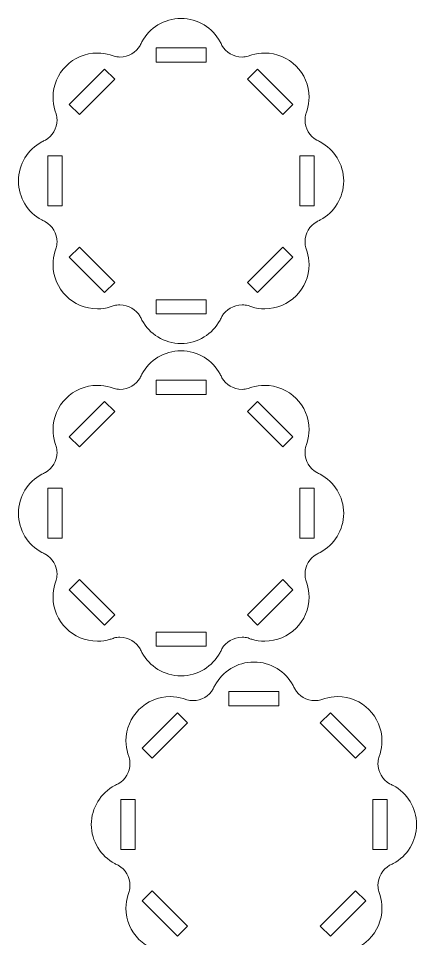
# Model space of a CAD drawing. Header units: centimetres. Extents: x -57 to 189, y -76 to 83.
# Drawn here: x 175.53 to 183.33, y 6.49 to 24.54 of the extents above; entities that cross this region are included whole.
import ezdxf

# ---------------------------------------------------------------- set-up
doc = ezdxf.new("R2010")
doc.units = ezdxf.units.CM
doc.header["$MEASUREMENT"] = 0
doc.layers.add('DEFAULT', color=7, linetype='Continuous')
doc.layers.add('layer 1', color=7, linetype='Continuous')

msp = doc.modelspace()

# ---------------------------------------------------------------- linework, layer by layer
at = {"layer": 'DEFAULT', "color": 250, "lineweight": 9}
for points in [[(179.20407, 23.95848), (179.20407, 23.95848), (178.22407, 23.95848), (178.22407, 23.95848), (178.22407, 23.95848), (178.22407, 23.95848), (178.22407, 23.67848), (178.22407, 23.67848), (178.22407, 23.67848), (178.22407, 23.67848), (179.20407, 23.67848), (179.20407, 23.67848), (179.20407, 23.67848), (179.20407, 23.67848), (179.20407, 23.95848), (179.20407, 23.95848)], [(176.72083, 22.64989), (176.72083, 22.64989), (177.4138, 23.34285), (177.4138, 23.34285), (177.4138, 23.34285), (177.4138, 23.34285), (177.21581, 23.54084), (177.21581, 23.54084), (177.21581, 23.54084), (177.21581, 23.54084), (176.52285, 22.84788), (176.52285, 22.84788), (176.52285, 22.84788), (176.52285, 22.84788), (176.72083, 22.64989), (176.72083, 22.64989)], [(180.70732, 22.64988), (180.70732, 22.64988), (180.01435, 23.34284), (180.01435, 23.34284), (180.01435, 23.34284), (180.01435, 23.34284), (180.21234, 23.54083), (180.21234, 23.54083), (180.21234, 23.54083), (180.21234, 23.54083), (180.9053, 22.84787), (180.9053, 22.84787), (180.9053, 22.84787), (180.9053, 22.84787), (180.70732, 22.64988), (180.70732, 22.64988)], [(176.38518, 20.85961), (176.38518, 20.85961), (176.38518, 21.83961), (176.38518, 21.83961), (176.38518, 21.83961), (176.38518, 21.83961), (176.10518, 21.83961), (176.10518, 21.83961), (176.10518, 21.83961), (176.10518, 21.83961), (176.10518, 20.85961), (176.10518, 20.85961), (176.10518, 20.85961), (176.10518, 20.85961), (176.38518, 20.85961), (176.38518, 20.85961)], [(181.32293, 20.8596), (181.32293, 20.8596), (181.32293, 21.8396), (181.32293, 21.8396), (181.32293, 21.8396), (181.32293, 21.8396), (181.04293, 21.8396), (181.04293, 21.8396), (181.04293, 21.8396), (181.04293, 21.8396), (181.04293, 20.8596), (181.04293, 20.8596), (181.04293, 20.8596), (181.04293, 20.8596), (181.32293, 20.8596), (181.32293, 20.8596)], [(177.21581, 19.15836), (177.21581, 19.15836), (176.52284, 19.85132), (176.52284, 19.85132), (176.52284, 19.85132), (176.52284, 19.85132), (176.72083, 20.04931), (176.72083, 20.04931), (176.72083, 20.04931), (176.72083, 20.04931), (177.4138, 19.35635), (177.4138, 19.35635), (177.4138, 19.35635), (177.4138, 19.35635), (177.21581, 19.15836), (177.21581, 19.15836)], [(180.21234, 19.15837), (180.21234, 19.15837), (180.90531, 19.85133), (180.90531, 19.85133), (180.90531, 19.85133), (180.90531, 19.85133), (180.70732, 20.04932), (180.70732, 20.04932), (180.70732, 20.04932), (180.70732, 20.04932), (180.01435, 19.35636), (180.01435, 19.35636), (180.01435, 19.35636), (180.01435, 19.35636), (180.21234, 19.15837), (180.21234, 19.15837)], [(179.20406, 19.02073), (179.20406, 19.02073), (178.22406, 19.02073), (178.22406, 19.02073), (178.22406, 19.02073), (178.22406, 19.02073), (178.22406, 18.74073), (178.22406, 18.74073), (178.22406, 18.74073), (178.22406, 18.74073), (179.20406, 18.74073), (179.20406, 18.74073), (179.20406, 18.74073), (179.20406, 18.74073), (179.20406, 19.02073), (179.20406, 19.02073)], [(179.20408, 17.44005), (179.20408, 17.44005), (178.22408, 17.44005), (178.22408, 17.44005), (178.22408, 17.44005), (178.22408, 17.44005), (178.22408, 17.16005), (178.22408, 17.16005), (178.22408, 17.16005), (178.22408, 17.16005), (179.20408, 17.16005), (179.20408, 17.16005), (179.20408, 17.16005), (179.20408, 17.16005), (179.20408, 17.44005), (179.20408, 17.44005)], [(176.72084, 16.13146), (176.72084, 16.13146), (177.41381, 16.82442), (177.41381, 16.82442), (177.41381, 16.82442), (177.41381, 16.82442), (177.21582, 17.02241), (177.21582, 17.02241), (177.21582, 17.02241), (177.21582, 17.02241), (176.52286, 16.32945), (176.52286, 16.32945), (176.52286, 16.32945), (176.52286, 16.32945), (176.72084, 16.13146), (176.72084, 16.13146)], [(180.70733, 16.13145), (180.70733, 16.13145), (180.01436, 16.82441), (180.01436, 16.82441), (180.01436, 16.82441), (180.01436, 16.82441), (180.21235, 17.0224), (180.21235, 17.0224), (180.21235, 17.0224), (180.21235, 17.0224), (180.90531, 16.32944), (180.90531, 16.32944), (180.90531, 16.32944), (180.90531, 16.32944), (180.70733, 16.13145), (180.70733, 16.13145)], [(176.38519, 14.34118), (176.38519, 14.34118), (176.38519, 15.32118), (176.38519, 15.32118), (176.38519, 15.32118), (176.38519, 15.32118), (176.10519, 15.32118), (176.10519, 15.32118), (176.10519, 15.32118), (176.10519, 15.32118), (176.10519, 14.34118), (176.10519, 14.34118), (176.10519, 14.34118), (176.10519, 14.34118), (176.38519, 14.34118), (176.38519, 14.34118)], [(181.32294, 14.34117), (181.32294, 14.34117), (181.32294, 15.32117), (181.32294, 15.32117), (181.32294, 15.32117), (181.32294, 15.32117), (181.04294, 15.32117), (181.04294, 15.32117), (181.04294, 15.32117), (181.04294, 15.32117), (181.04294, 14.34117), (181.04294, 14.34117), (181.04294, 14.34117), (181.04294, 14.34117), (181.32294, 14.34117), (181.32294, 14.34117)], [(177.21582, 12.63993), (177.21582, 12.63993), (176.52285, 13.33289), (176.52285, 13.33289), (176.52285, 13.33289), (176.52285, 13.33289), (176.72084, 13.53088), (176.72084, 13.53088), (176.72084, 13.53088), (176.72084, 13.53088), (177.41381, 12.83792), (177.41381, 12.83792), (177.41381, 12.83792), (177.41381, 12.83792), (177.21582, 12.63993), (177.21582, 12.63993)], [(180.21235, 12.63994), (180.21235, 12.63994), (180.90532, 13.3329), (180.90532, 13.3329), (180.90532, 13.3329), (180.90532, 13.3329), (180.70733, 13.53089), (180.70733, 13.53089), (180.70733, 13.53089), (180.70733, 13.53089), (180.01436, 12.83793), (180.01436, 12.83793), (180.01436, 12.83793), (180.01436, 12.83793), (180.21235, 12.63994), (180.21235, 12.63994)], [(179.20407, 12.5023), (179.20407, 12.5023), (178.22407, 12.5023), (178.22407, 12.5023), (178.22407, 12.5023), (178.22407, 12.5023), (178.22407, 12.2223), (178.22407, 12.2223), (178.22407, 12.2223), (178.22407, 12.2223), (179.20407, 12.2223), (179.20407, 12.2223), (179.20407, 12.2223), (179.20407, 12.2223), (179.20407, 12.5023), (179.20407, 12.5023)], [(180.633, 11.33621), (180.633, 11.33621), (179.653, 11.33621), (179.653, 11.33621), (179.653, 11.33621), (179.653, 11.33621), (179.653, 11.05621), (179.653, 11.05621), (179.653, 11.05621), (179.653, 11.05621), (180.633, 11.05621), (180.633, 11.05621), (180.633, 11.05621), (180.633, 11.05621), (180.633, 11.33621), (180.633, 11.33621)], [(178.14976, 10.02762), (178.14976, 10.02762), (178.84273, 10.72058), (178.84273, 10.72058), (178.84273, 10.72058), (178.84273, 10.72058), (178.64474, 10.91857), (178.64474, 10.91857), (178.64474, 10.91857), (178.64474, 10.91857), (177.95178, 10.22561), (177.95178, 10.22561), (177.95178, 10.22561), (177.95178, 10.22561), (178.14976, 10.02762), (178.14976, 10.02762)], [(182.13625, 10.02761), (182.13625, 10.02761), (181.44328, 10.72057), (181.44328, 10.72057), (181.44328, 10.72057), (181.44328, 10.72057), (181.64127, 10.91856), (181.64127, 10.91856), (181.64127, 10.91856), (181.64127, 10.91856), (182.33423, 10.2256), (182.33423, 10.2256), (182.33423, 10.2256), (182.33423, 10.2256), (182.13625, 10.02761), (182.13625, 10.02761)], [(177.81411, 8.23734), (177.81411, 8.23734), (177.81411, 9.21734), (177.81411, 9.21734), (177.81411, 9.21734), (177.81411, 9.21734), (177.53411, 9.21734), (177.53411, 9.21734), (177.53411, 9.21734), (177.53411, 9.21734), (177.53411, 8.23734), (177.53411, 8.23734), (177.53411, 8.23734), (177.53411, 8.23734), (177.81411, 8.23734), (177.81411, 8.23734)], [(182.75186, 8.23733), (182.75186, 8.23733), (182.75186, 9.21733), (182.75186, 9.21733), (182.75186, 9.21733), (182.75186, 9.21733), (182.47186, 9.21733), (182.47186, 9.21733), (182.47186, 9.21733), (182.47186, 9.21733), (182.47186, 8.23733), (182.47186, 8.23733), (182.47186, 8.23733), (182.47186, 8.23733), (182.75186, 8.23733), (182.75186, 8.23733)], [(178.64474, 6.53609), (178.64474, 6.53609), (177.95177, 7.22905), (177.95177, 7.22905), (177.95177, 7.22905), (177.95177, 7.22905), (178.14976, 7.42704), (178.14976, 7.42704), (178.14976, 7.42704), (178.14976, 7.42704), (178.84273, 6.73408), (178.84273, 6.73408), (178.84273, 6.73408), (178.84273, 6.73408), (178.64474, 6.53609), (178.64474, 6.53609)], [(181.64127, 6.5361), (181.64127, 6.5361), (182.33424, 7.22906), (182.33424, 7.22906), (182.33424, 7.22906), (182.33424, 7.22906), (182.13625, 7.42705), (182.13625, 7.42705), (182.13625, 7.42705), (182.13625, 7.42705), (181.44328, 6.73409), (181.44328, 6.73409), (181.44328, 6.73409), (181.44328, 6.73409), (181.64127, 6.5361), (181.64127, 6.5361)]]:
    msp.add_open_spline(points, degree=3, knots=[0, 0, 0, 0, 0.2, 0.2, 0.2, 0.2, 0.4, 0.4, 0.4, 0.4, 0.6, 0.6, 0.6, 0.6, 1, 1, 1, 1], dxfattribs=at)
at = {"layer": 'layer 1', "color": 250, "lineweight": 9}
for points in [[(180.02788, 23.79467), (180.05232, 23.80457), (180.07731, 23.81338), (180.1028, 23.82106), (180.1028, 23.82106), (180.18225, 23.845), (180.26651, 23.85787), (180.35376, 23.85787), (180.35376, 23.85787), (180.83346, 23.85787), (181.22234, 23.46899), (181.22234, 22.98929), (181.22234, 22.98929), (181.22234, 22.90212), (181.20949, 22.81794), (181.1856, 22.73855), (181.1856, 22.73855), (181.17788, 22.71291), (181.169, 22.68776), (181.15904, 22.66318), (181.15904, 22.66318), (181.14957, 22.6263), (181.14453, 22.58764), (181.14453, 22.54781), (181.14453, 22.54781), (181.14453, 22.37815), (181.23593, 22.22984), (181.37217, 22.14944), (181.37217, 22.14944), (181.39651, 22.1391), (181.42028, 22.12769), (181.44342, 22.11526), (181.44342, 22.11526), (181.71611, 21.96875), (181.90152, 21.68082), (181.90152, 21.3496), (181.90152, 21.3496), (181.90152, 21.01837), (181.71611, 20.73045), (181.44343, 20.58395), (181.44343, 20.58395), (181.42029, 20.57151), (181.39651, 20.5601), (181.37217, 20.54976), (181.37217, 20.54976), (181.23593, 20.46936), (181.14454, 20.32105), (181.14454, 20.1514), (181.14454, 20.1514), (181.14454, 20.1115), (181.1496, 20.07278), (181.1591, 20.03585), (181.1591, 20.03585), (181.16902, 20.01137), (181.17785, 19.98633), (181.18554, 19.9608), (181.18554, 19.9608), (181.20947, 19.88137), (181.22233, 19.79714), (181.22233, 19.70991), (181.22233, 19.70991), (181.22233, 19.23021), (180.83345, 18.84133), (180.35375, 18.84133), (180.35375, 18.84133), (180.26658, 18.84133), (180.18241, 18.85417), (180.10303, 18.87806), (180.10303, 18.87806), (180.07739, 18.88578), (180.05224, 18.89466), (180.02766, 18.90462), (180.02766, 18.90462), (179.99077, 18.9141), (179.9521, 18.91914), (179.91226, 18.91914), (179.91226, 18.91914), (179.74265, 18.91914), (179.59438, 18.82779), (179.51396, 18.69161), (179.51396, 18.69161), (179.50359, 18.66719), (179.49214, 18.64334), (179.47966, 18.62012), (179.47966, 18.62012), (179.33315, 18.3475), (179.04525, 18.16215), (178.71407, 18.16215), (178.71407, 18.16215), (178.38281, 18.16215), (178.09486, 18.34759), (177.94837, 18.62032), (177.94837, 18.62032), (177.93598, 18.6434), (177.92459, 18.66711), (177.91428, 18.69138), (177.91428, 18.69138), (177.8339, 18.82768), (177.68555, 18.91913), (177.51585, 18.91913), (177.51585, 18.91913), (177.47597, 18.91913), (177.43726, 18.91408), (177.40034, 18.90458), (177.40034, 18.90458), (177.37584, 18.89466), (177.35078, 18.88582), (177.32523, 18.87812), (177.32523, 18.87812), (177.24581, 18.8542), (177.16159, 18.84134), (177.07437, 18.84134), (177.07437, 18.84134), (176.59467, 18.84134), (176.20579, 19.23022), (176.20579, 19.70992), (176.20579, 19.70992), (176.20579, 19.7971), (176.21864, 19.8813), (176.24254, 19.96069), (176.24254, 19.96069), (176.25025, 19.98629), (176.2591, 20.0114), (176.26905, 20.03594), (176.26905, 20.03594), (176.27854, 20.07285), (176.28359, 20.11154), (176.28359, 20.15141), (176.28359, 20.15141), (176.28359, 20.32106), (176.1922, 20.46936), (176.05597, 20.54977), (176.05597, 20.54977), (176.03162, 20.56011), (176.00783, 20.57153), (175.98467, 20.58397), (175.98467, 20.58397), (175.71201, 20.73048), (175.52661, 21.0184), (175.52661, 21.34961), (175.52661, 21.34961), (175.52661, 21.68085), (175.71204, 21.9688), (175.98475, 22.11529), (175.98475, 22.11529), (176.00785, 22.1277), (176.03158, 22.13909), (176.05587, 22.14941), (176.05587, 22.14941), (176.19214, 22.2298), (176.28358, 22.37813), (176.28358, 22.54782), (176.28358, 22.54782), (176.28358, 22.58773), (176.27852, 22.62647), (176.26901, 22.66342), (176.26901, 22.66342), (176.25912, 22.68785), (176.2503, 22.71283), (176.24262, 22.73831), (176.24262, 22.73831), (176.21868, 22.81777), (176.2058, 22.90204), (176.2058, 22.98931), (176.2058, 22.98931), (176.2058, 23.46901), (176.59468, 23.85789), (177.07438, 23.85789), (177.07438, 23.85789), (177.16155, 23.85789), (177.24572, 23.84504), (177.32511, 23.82115), (177.32511, 23.82115), (177.35076, 23.81343), (177.3759, 23.80456), (177.40049, 23.79459), (177.40049, 23.79459), (177.43737, 23.78512), (177.47603, 23.78008), (177.51586, 23.78008), (177.51586, 23.78008), (177.68552, 23.78008), (177.83384, 23.87149), (177.91424, 24.00773), (177.91424, 24.00773), (177.92457, 24.03206), (177.93598, 24.05582), (177.94841, 24.07895), (177.94841, 24.07895), (178.0949, 24.35165), (178.38284, 24.53706), (178.71407, 24.53706), (178.71407, 24.53706), (179.04527, 24.53706), (179.3332, 24.35167), (179.47971, 24.07901), (179.47971, 24.07901), (179.49214, 24.05586), (179.50356, 24.03208), (179.5139, 24.00774), (179.5139, 24.00774), (179.5943, 23.8715), (179.74261, 23.78009), (179.91227, 23.78009), (179.91227, 23.78009), (179.95219, 23.78009), (179.99093, 23.78515), (180.02788, 23.79467)], [(180.02789, 17.27624), (180.05233, 17.28614), (180.07732, 17.29495), (180.10281, 17.30263), (180.10281, 17.30263), (180.18226, 17.32657), (180.26652, 17.33944), (180.35377, 17.33944), (180.35377, 17.33944), (180.83347, 17.33944), (181.22235, 16.95056), (181.22235, 16.47086), (181.22235, 16.47086), (181.22235, 16.38369), (181.2095, 16.29951), (181.18561, 16.22012), (181.18561, 16.22012), (181.17789, 16.19448), (181.16901, 16.16933), (181.15905, 16.14475), (181.15905, 16.14475), (181.14958, 16.10787), (181.14454, 16.06921), (181.14454, 16.02938), (181.14454, 16.02938), (181.14454, 15.85972), (181.23594, 15.71141), (181.37218, 15.63101), (181.37218, 15.63101), (181.39652, 15.62067), (181.42029, 15.60926), (181.44343, 15.59683), (181.44343, 15.59683), (181.71612, 15.45032), (181.90153, 15.16239), (181.90153, 14.83117), (181.90153, 14.83117), (181.90153, 14.49994), (181.71612, 14.21202), (181.44344, 14.06552), (181.44344, 14.06552), (181.4203, 14.05308), (181.39652, 14.04167), (181.37218, 14.03133), (181.37218, 14.03133), (181.23594, 13.95093), (181.14455, 13.80262), (181.14455, 13.63297), (181.14455, 13.63297), (181.14455, 13.59307), (181.14961, 13.55435), (181.15911, 13.51742), (181.15911, 13.51742), (181.16903, 13.49294), (181.17786, 13.4679), (181.18555, 13.44237), (181.18555, 13.44237), (181.20948, 13.36294), (181.22234, 13.27871), (181.22234, 13.19148), (181.22234, 13.19148), (181.22234, 12.71178), (180.83346, 12.3229), (180.35376, 12.3229), (180.35376, 12.3229), (180.26659, 12.3229), (180.18242, 12.33574), (180.10304, 12.35963), (180.10304, 12.35963), (180.0774, 12.36735), (180.05225, 12.37623), (180.02767, 12.38619), (180.02767, 12.38619), (179.99078, 12.39567), (179.95211, 12.40071), (179.91227, 12.40071), (179.91227, 12.40071), (179.74266, 12.40071), (179.59439, 12.30936), (179.51397, 12.17318), (179.51397, 12.17318), (179.5036, 12.14876), (179.49215, 12.12491), (179.47967, 12.10169), (179.47967, 12.10169), (179.33316, 11.82907), (179.04526, 11.64372), (178.71408, 11.64372), (178.71408, 11.64372), (178.38282, 11.64372), (178.09487, 11.82916), (177.94838, 12.10189), (177.94838, 12.10189), (177.93599, 12.12497), (177.9246, 12.14868), (177.91429, 12.17295), (177.91429, 12.17295), (177.83391, 12.30925), (177.68556, 12.4007), (177.51586, 12.4007), (177.51586, 12.4007), (177.47598, 12.4007), (177.43727, 12.39565), (177.40035, 12.38615), (177.40035, 12.38615), (177.37585, 12.37623), (177.35079, 12.36739), (177.32524, 12.35969), (177.32524, 12.35969), (177.24582, 12.33577), (177.1616, 12.32291), (177.07438, 12.32291), (177.07438, 12.32291), (176.59468, 12.32291), (176.2058, 12.71179), (176.2058, 13.19149), (176.2058, 13.19149), (176.2058, 13.27867), (176.21865, 13.36287), (176.24255, 13.44226), (176.24255, 13.44226), (176.25026, 13.46786), (176.25911, 13.49297), (176.26906, 13.51751), (176.26906, 13.51751), (176.27855, 13.55442), (176.2836, 13.59311), (176.2836, 13.63298), (176.2836, 13.63298), (176.2836, 13.80263), (176.19221, 13.95093), (176.05598, 14.03134), (176.05598, 14.03134), (176.03163, 14.04168), (176.00784, 14.0531), (175.98468, 14.06554), (175.98468, 14.06554), (175.71202, 14.21205), (175.52662, 14.49997), (175.52662, 14.83118), (175.52662, 14.83118), (175.52662, 15.16242), (175.71205, 15.45037), (175.98476, 15.59686), (175.98476, 15.59686), (176.00786, 15.60927), (176.03159, 15.62066), (176.05588, 15.63098), (176.05588, 15.63098), (176.19215, 15.71137), (176.28359, 15.8597), (176.28359, 16.02939), (176.28359, 16.02939), (176.28359, 16.0693), (176.27853, 16.10804), (176.26902, 16.14499), (176.26902, 16.14499), (176.25913, 16.16942), (176.25031, 16.1944), (176.24263, 16.21988), (176.24263, 16.21988), (176.21869, 16.29934), (176.20581, 16.38361), (176.20581, 16.47088), (176.20581, 16.47088), (176.20581, 16.95058), (176.59469, 17.33946), (177.07439, 17.33946), (177.07439, 17.33946), (177.16156, 17.33946), (177.24573, 17.32661), (177.32512, 17.30272), (177.32512, 17.30272), (177.35077, 17.295), (177.37591, 17.28613), (177.4005, 17.27616), (177.4005, 17.27616), (177.43738, 17.26669), (177.47604, 17.26165), (177.51587, 17.26165), (177.51587, 17.26165), (177.68553, 17.26165), (177.83385, 17.35306), (177.91425, 17.4893), (177.91425, 17.4893), (177.92458, 17.51363), (177.93599, 17.53739), (177.94842, 17.56052), (177.94842, 17.56052), (178.09491, 17.83322), (178.38285, 18.01863), (178.71408, 18.01863), (178.71408, 18.01863), (179.04528, 18.01863), (179.33321, 17.83324), (179.47972, 17.56058), (179.47972, 17.56058), (179.49215, 17.53743), (179.50357, 17.51365), (179.51391, 17.48931), (179.51391, 17.48931), (179.59431, 17.35307), (179.74262, 17.26166), (179.91228, 17.26166), (179.91228, 17.26166), (179.9522, 17.26166), (179.99094, 17.26672), (180.02789, 17.27624)], [(181.45681, 11.1724), (181.48125, 11.1823), (181.50624, 11.19111), (181.53173, 11.19879), (181.53173, 11.19879), (181.61118, 11.22273), (181.69544, 11.2356), (181.78269, 11.2356), (181.78269, 11.2356), (182.26239, 11.2356), (182.65127, 10.84672), (182.65127, 10.36702), (182.65127, 10.36702), (182.65127, 10.27985), (182.63842, 10.19567), (182.61453, 10.11628), (182.61453, 10.11628), (182.60681, 10.09064), (182.59793, 10.06549), (182.58797, 10.04091), (182.58797, 10.04091), (182.5785, 10.00403), (182.57346, 9.96537), (182.57346, 9.92554), (182.57346, 9.92554), (182.57346, 9.75588), (182.66486, 9.60757), (182.8011, 9.52717), (182.8011, 9.52717), (182.82544, 9.51683), (182.84921, 9.50542), (182.87235, 9.49299), (182.87235, 9.49299), (183.14504, 9.34648), (183.33045, 9.05855), (183.33045, 8.72733), (183.33045, 8.72733), (183.33045, 8.3961), (183.14504, 8.10818), (182.87236, 7.96168), (182.87236, 7.96168), (182.84922, 7.94924), (182.82544, 7.93783), (182.8011, 7.92749), (182.8011, 7.92749), (182.66486, 7.84709), (182.57347, 7.69878), (182.57347, 7.52913), (182.57347, 7.52913), (182.57347, 7.48923), (182.57853, 7.45051), (182.58803, 7.41358), (182.58803, 7.41358), (182.59795, 7.3891), (182.60678, 7.36406), (182.61447, 7.33853), (182.61447, 7.33853), (182.6384, 7.2591), (182.65126, 7.17487), (182.65126, 7.08764), (182.65126, 7.08764), (182.65126, 6.60794), (182.26238, 6.21906), (181.78268, 6.21906), (181.78268, 6.21906), (181.69551, 6.21906), (181.61134, 6.2319), (181.53196, 6.25579), (181.53196, 6.25579), (181.50632, 6.26351), (181.48117, 6.27239), (181.45659, 6.28235), (181.45659, 6.28235), (181.4197, 6.29183), (181.38103, 6.29687), (181.34119, 6.29687), (181.34119, 6.29687), (181.17158, 6.29687), (181.02331, 6.20552), (180.94289, 6.06934), (180.94289, 6.06934), (180.93252, 6.04492), (180.92107, 6.02107), (180.90859, 5.99785), (180.90859, 5.99785), (180.76208, 5.72523), (180.47418, 5.53988), (180.143, 5.53988), (180.143, 5.53988), (179.81174, 5.53988), (179.52379, 5.72532), (179.3773, 5.99805), (179.3773, 5.99805), (179.36491, 6.02113), (179.35352, 6.04484), (179.34321, 6.06911), (179.34321, 6.06911), (179.26283, 6.20541), (179.11448, 6.29686), (178.94478, 6.29686), (178.94478, 6.29686), (178.9049, 6.29686), (178.86619, 6.29181), (178.82927, 6.28231), (178.82927, 6.28231), (178.80477, 6.27239), (178.77971, 6.26355), (178.75416, 6.25585), (178.75416, 6.25585), (178.67474, 6.23193), (178.59052, 6.21907), (178.5033, 6.21907), (178.5033, 6.21907), (178.0236, 6.21907), (177.63472, 6.60795), (177.63472, 7.08765), (177.63472, 7.08765), (177.63472, 7.17483), (177.64757, 7.25903), (177.67147, 7.33842), (177.67147, 7.33842), (177.67918, 7.36402), (177.68803, 7.38913), (177.69798, 7.41367), (177.69798, 7.41367), (177.70747, 7.45058), (177.71252, 7.48927), (177.71252, 7.52914), (177.71252, 7.52914), (177.71252, 7.69879), (177.62113, 7.84709), (177.4849, 7.9275), (177.4849, 7.9275), (177.46055, 7.93784), (177.43676, 7.94926), (177.4136, 7.9617), (177.4136, 7.9617), (177.14094, 8.10821), (176.95554, 8.39613), (176.95554, 8.72734), (176.95554, 8.72734), (176.95554, 9.05858), (177.14097, 9.34653), (177.41368, 9.49302), (177.41368, 9.49302), (177.43678, 9.50543), (177.46051, 9.51682), (177.4848, 9.52714), (177.4848, 9.52714), (177.62107, 9.60753), (177.71251, 9.75586), (177.71251, 9.92555), (177.71251, 9.92555), (177.71251, 9.96546), (177.70745, 10.0042), (177.69794, 10.04115), (177.69794, 10.04115), (177.68805, 10.06558), (177.67923, 10.09056), (177.67155, 10.11604), (177.67155, 10.11604), (177.64761, 10.1955), (177.63473, 10.27977), (177.63473, 10.36704), (177.63473, 10.36704), (177.63473, 10.84674), (178.02361, 11.23562), (178.50331, 11.23562), (178.50331, 11.23562), (178.59048, 11.23562), (178.67465, 11.22277), (178.75404, 11.19888), (178.75404, 11.19888), (178.77969, 11.19116), (178.80483, 11.18229), (178.82942, 11.17232), (178.82942, 11.17232), (178.8663, 11.16285), (178.90496, 11.15781), (178.94479, 11.15781), (178.94479, 11.15781), (179.11445, 11.15781), (179.26277, 11.24922), (179.34317, 11.38546), (179.34317, 11.38546), (179.3535, 11.40979), (179.36491, 11.43355), (179.37734, 11.45668), (179.37734, 11.45668), (179.52383, 11.72938), (179.81177, 11.91479), (180.143, 11.91479), (180.143, 11.91479), (180.4742, 11.91479), (180.76213, 11.7294), (180.90864, 11.45674), (180.90864, 11.45674), (180.92107, 11.43359), (180.93249, 11.40981), (180.94283, 11.38547), (180.94283, 11.38547), (181.02323, 11.24923), (181.17154, 11.15782), (181.3412, 11.15782), (181.3412, 11.15782), (181.38112, 11.15782), (181.41986, 11.16288), (181.45681, 11.1724)]]:
    msp.add_open_spline(points, degree=3, knots=[0, 0, 0, 0, 0.01886792, 0.01886792, 0.01886792, 0.01886792, 0.03773585, 0.03773585, 0.03773585, 0.03773585, 0.05660377, 0.05660377, 0.05660377, 0.05660377, 0.0754717, 0.0754717, 0.0754717, 0.0754717, 0.09433962, 0.09433962, 0.09433962, 0.09433962, 0.11320755, 0.11320755, 0.11320755, 0.11320755, 0.13207547, 0.13207547, 0.13207547, 0.13207547, 0.1509434, 0.1509434, 0.1509434, 0.1509434, 0.16981132, 0.16981132, 0.16981132, 0.16981132, 0.18867925, 0.18867925, 0.18867925, 0.18867925, 0.20754717, 0.20754717, 0.20754717, 0.20754717, 0.22641509, 0.22641509, 0.22641509, 0.22641509, 0.24528302, 0.24528302, 0.24528302, 0.24528302, 0.26415094, 0.26415094, 0.26415094, 0.26415094, 0.28301887, 0.28301887, 0.28301887, 0.28301887, 0.30188679, 0.30188679, 0.30188679, 0.30188679, 0.32075472, 0.32075472, 0.32075472, 0.32075472, 0.33962264, 0.33962264, 0.33962264, 0.33962264, 0.35849057, 0.35849057, 0.35849057, 0.35849057, 0.37735849, 0.37735849, 0.37735849, 0.37735849, 0.39622642, 0.39622642, 0.39622642, 0.39622642, 0.41509434, 0.41509434, 0.41509434, 0.41509434, 0.43396226, 0.43396226, 0.43396226, 0.43396226, 0.45283019, 0.45283019, 0.45283019, 0.45283019, 0.47169811, 0.47169811, 0.47169811, 0.47169811, 0.49056604, 0.49056604, 0.49056604, 0.49056604, 0.50943396, 0.50943396, 0.50943396, 0.50943396, 0.52830189, 0.52830189, 0.52830189, 0.52830189, 0.54716981, 0.54716981, 0.54716981, 0.54716981, 0.56603774, 0.56603774, 0.56603774, 0.56603774, 0.58490566, 0.58490566, 0.58490566, 0.58490566, 0.60377358, 0.60377358, 0.60377358, 0.60377358, 0.62264151, 0.62264151, 0.62264151, 0.62264151, 0.64150943, 0.64150943, 0.64150943, 0.64150943, 0.66037736, 0.66037736, 0.66037736, 0.66037736, 0.67924528, 0.67924528, 0.67924528, 0.67924528, 0.69811321, 0.69811321, 0.69811321, 0.69811321, 0.71698113, 0.71698113, 0.71698113, 0.71698113, 0.73584906, 0.73584906, 0.73584906, 0.73584906, 0.75471698, 0.75471698, 0.75471698, 0.75471698, 0.77358491, 0.77358491, 0.77358491, 0.77358491, 0.79245283, 0.79245283, 0.79245283, 0.79245283, 0.81132075, 0.81132075, 0.81132075, 0.81132075, 0.83018868, 0.83018868, 0.83018868, 0.83018868, 0.8490566, 0.8490566, 0.8490566, 0.8490566, 0.86792453, 0.86792453, 0.86792453, 0.86792453, 0.88679245, 0.88679245, 0.88679245, 0.88679245, 0.90566038, 0.90566038, 0.90566038, 0.90566038, 0.9245283, 0.9245283, 0.9245283, 0.9245283, 0.94339623, 0.94339623, 0.94339623, 0.94339623, 0.96226415, 0.96226415, 0.96226415, 0.96226415, 1, 1, 1, 1], dxfattribs=at)

doc.saveas('drawing.dxf')
